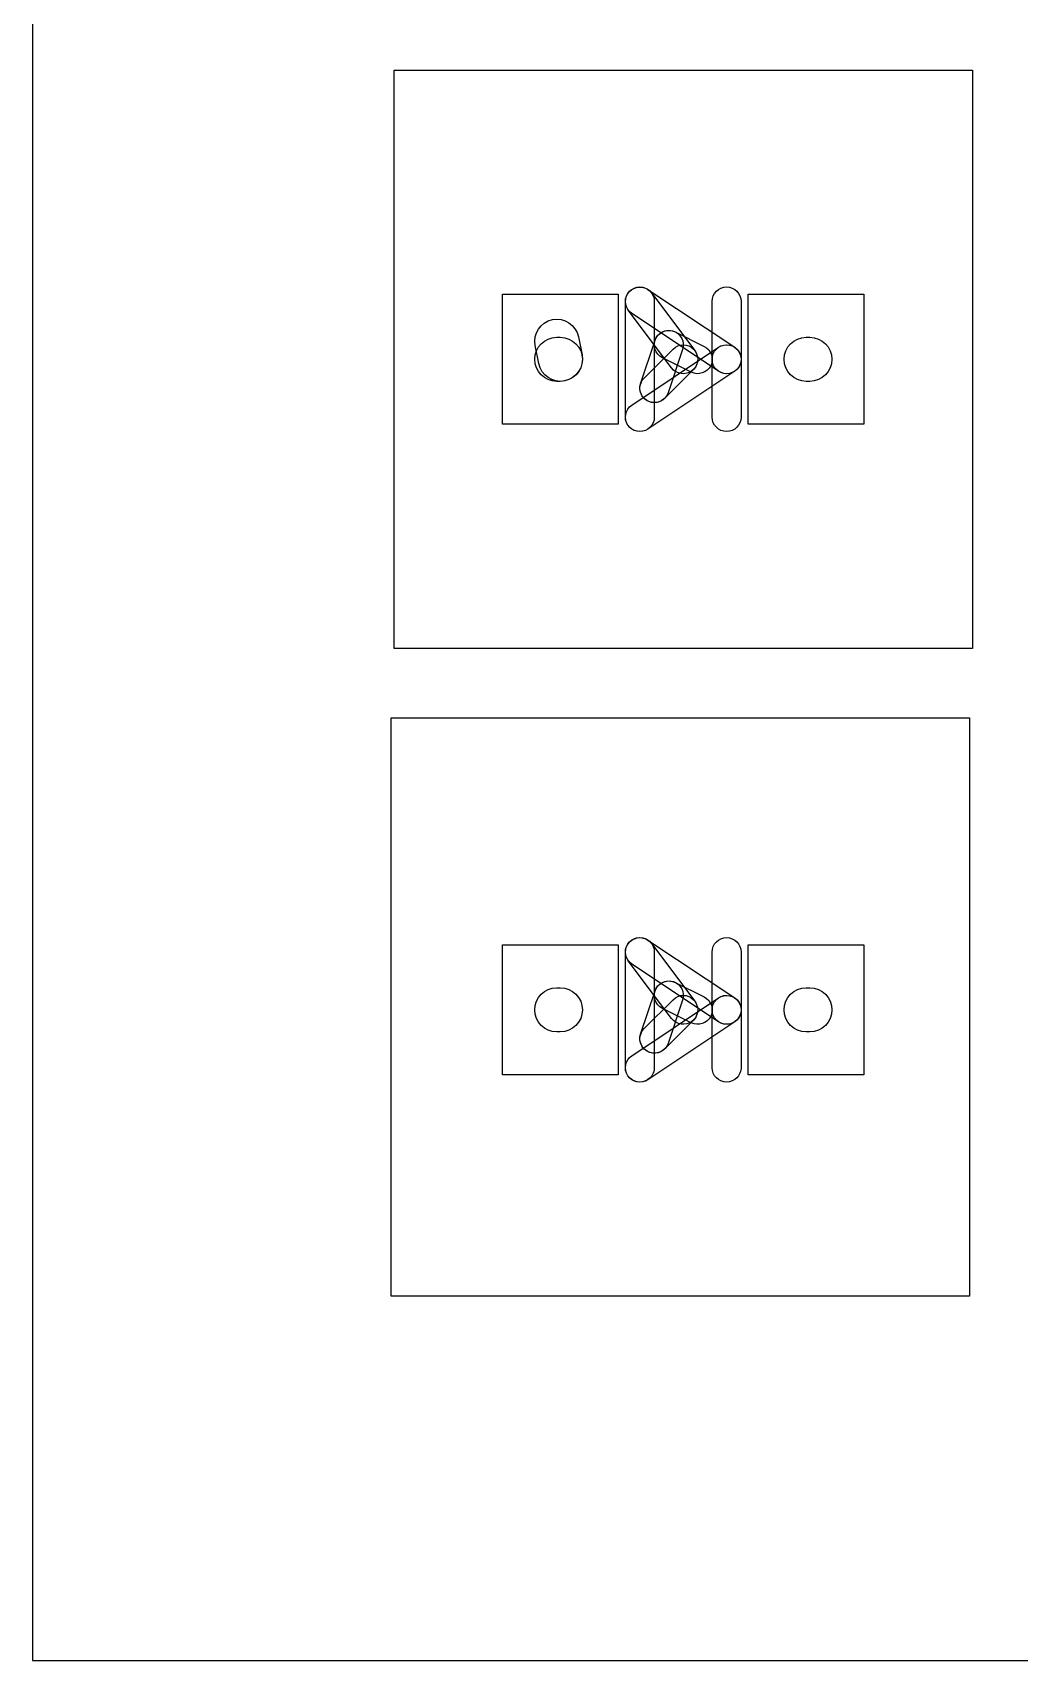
# Model space of a CAD drawing. Header units: inches. Extents: x 5 to 145, y -76 to 99.
# Drawn here: x 6.25 to 13.08, y -48.64 to -37.38 of the extents above; entities that cross this region are included whole.
import ezdxf

# ---------------------------------------------------------------- set-up
doc = ezdxf.new("R2010")
doc.units = ezdxf.units.IN
doc.header["$MEASUREMENT"] = 0

# ---------------------------------------------------------------- blocks, each defined once
blk = doc.blocks.new('block 204')
at = {"color": 7, "lineweight": 25}
blk.add_lwpolyline([(6.251, -35.14), (6.251, -48.64)], dxfattribs=at)
blk = doc.blocks.new('block 206')
at = {"color": 7, "lineweight": 25}
blk.add_lwpolyline([(6.251, -48.64), (15.251, -48.64)], dxfattribs=at)
blk = doc.blocks.new('block 201')
for name in ['block 204', 'block 206']:
    blk.add_blockref(name, (0, 0))
blk = doc.blocks.new('block 230')
at = {"lineweight": 0}
blk.add_lwpolyline([(10.751, -39.64), (10.751, -39.64)], dxfattribs=at)
blk = doc.blocks.new('block 236')
at = {"lineweight": 0}
blk.add_lwpolyline([(10.751, -44.14), (10.751, -44.14)], dxfattribs=at)
blk = doc.blocks.new('block 330')
at = {"color": 2, "lineweight": 25}
blk.add_open_spline([(10.951, -39.24), (10.951, -39.24), (10.951, -39.64), (10.951, -39.64), (10.951, -39.695), (10.996, -39.74), (11.051, -39.74), (11.107, -39.74), (11.151, -39.695), (11.151, -39.64), (11.151, -39.64), (11.151, -39.24), (11.151, -39.24), (11.151, -39.185), (11.107, -39.14), (11.051, -39.14), (10.996, -39.14), (10.951, -39.185), (10.951, -39.24)], degree=3, knots=[0, 0, 0, 0, 1, 1, 1, 2, 2, 2, 3, 3, 3, 4, 4, 4, 5, 5, 5, 6, 6, 6, 6], dxfattribs=at)
blk = doc.blocks.new('block 331')
at = {"color": 2, "lineweight": 25}
blk.add_open_spline([(10.951, -39.64), (10.951, -39.64), (10.951, -40.04), (10.951, -40.04), (10.951, -40.095), (10.996, -40.14), (11.051, -40.14), (11.107, -40.14), (11.151, -40.095), (11.151, -40.04), (11.151, -40.04), (11.151, -39.64), (11.151, -39.64), (11.151, -39.585), (11.107, -39.54), (11.051, -39.54), (10.996, -39.54), (10.951, -39.585), (10.951, -39.64)], degree=3, knots=[0, 0, 0, 0, 1, 1, 1, 2, 2, 2, 3, 3, 3, 4, 4, 4, 5, 5, 5, 6, 6, 6, 6], dxfattribs=at)
blk = doc.blocks.new('block 332')
at = {"color": 2, "lineweight": 25}
blk.add_open_spline([(11.107, -39.557), (11.107, -39.557), (10.507, -39.157), (10.507, -39.157), (10.461, -39.126), (10.399, -39.139), (10.368, -39.185), (10.337, -39.231), (10.35, -39.293), (10.396, -39.323), (10.396, -39.323), (10.996, -39.723), (10.996, -39.723), (11.042, -39.754), (11.104, -39.742), (11.135, -39.696), (11.165, -39.65), (11.153, -39.588), (11.107, -39.557)], degree=3, knots=[0, 0, 0, 0, 1, 1, 1, 2, 2, 2, 3, 3, 3, 4, 4, 4, 5, 5, 5, 6, 6, 6, 6], dxfattribs=at)
blk = doc.blocks.new('block 333')
at = {"color": 2, "lineweight": 25}
blk.add_open_spline([(10.996, -39.557), (10.996, -39.557), (10.396, -39.957), (10.396, -39.957), (10.35, -39.988), (10.337, -40.05), (10.368, -40.096), (10.399, -40.142), (10.461, -40.154), (10.507, -40.123), (10.507, -40.123), (11.107, -39.723), (11.107, -39.723), (11.153, -39.693), (11.165, -39.631), (11.135, -39.585), (11.104, -39.539), (11.042, -39.526), (10.996, -39.557)], degree=3, knots=[0, 0, 0, 0, 1, 1, 1, 2, 2, 2, 3, 3, 3, 4, 4, 4, 5, 5, 5, 6, 6, 6, 6], dxfattribs=at)
blk = doc.blocks.new('block 334')
at = {"color": 2, "lineweight": 25}
blk.add_open_spline([(10.551, -40.04), (10.551, -40.04), (10.551, -39.24), (10.551, -39.24), (10.551, -39.185), (10.507, -39.14), (10.451, -39.14), (10.396, -39.14), (10.351, -39.185), (10.351, -39.24), (10.351, -39.24), (10.351, -40.04), (10.351, -40.04), (10.351, -40.095), (10.396, -40.14), (10.451, -40.14), (10.507, -40.14), (10.551, -40.095), (10.551, -40.04)], degree=3, knots=[0, 0, 0, 0, 1, 1, 1, 2, 2, 2, 3, 3, 3, 4, 4, 4, 5, 5, 5, 6, 6, 6, 6], dxfattribs=at)
blk = doc.blocks.new('block 335')
at = {"color": 2, "lineweight": 25}
blk.add_open_spline([(10.371, -39.3), (10.371, -39.3), (10.671, -39.7), (10.671, -39.7), (10.704, -39.744), (10.767, -39.753), (10.811, -39.72), (10.856, -39.687), (10.864, -39.624), (10.831, -39.58), (10.831, -39.58), (10.531, -39.18), (10.531, -39.18), (10.498, -39.136), (10.436, -39.127), (10.391, -39.16), (10.347, -39.193), (10.338, -39.256), (10.371, -39.3)], degree=3, knots=[0, 0, 0, 0, 1, 1, 1, 2, 2, 2, 3, 3, 3, 4, 4, 4, 5, 5, 5, 6, 6, 6, 6], dxfattribs=at)
blk = doc.blocks.new('block 336')
at = {"color": 2, "lineweight": 25}
blk.add_open_spline([(10.681, -39.57), (10.681, -39.57), (10.481, -39.77), (10.481, -39.77), (10.442, -39.809), (10.442, -39.872), (10.481, -39.911), (10.52, -39.95), (10.583, -39.95), (10.622, -39.911), (10.622, -39.911), (10.822, -39.711), (10.822, -39.711), (10.861, -39.672), (10.861, -39.609), (10.822, -39.57), (10.783, -39.53), (10.72, -39.53), (10.681, -39.57)], degree=3, knots=[0, 0, 0, 0, 1, 1, 1, 2, 2, 2, 3, 3, 3, 4, 4, 4, 5, 5, 5, 6, 6, 6, 6], dxfattribs=at)
blk = doc.blocks.new('block 337')
at = {"color": 2, "lineweight": 25}
blk.add_open_spline([(10.646, -39.872), (10.646, -39.872), (10.746, -39.572), (10.746, -39.572), (10.764, -39.519), (10.735, -39.463), (10.683, -39.445), (10.631, -39.428), (10.574, -39.456), (10.556, -39.509), (10.556, -39.509), (10.456, -39.809), (10.456, -39.809), (10.439, -39.861), (10.467, -39.918), (10.52, -39.935), (10.572, -39.953), (10.629, -39.924), (10.646, -39.872)], degree=3, knots=[0, 0, 0, 0, 1, 1, 1, 2, 2, 2, 3, 3, 3, 4, 4, 4, 5, 5, 5, 6, 6, 6, 6], dxfattribs=at)
blk = doc.blocks.new('block 338')
at = {"color": 2, "lineweight": 25}
blk.add_open_spline([(10.607, -39.63), (10.607, -39.63), (10.807, -39.73), (10.807, -39.73), (10.856, -39.754), (10.916, -39.734), (10.941, -39.685), (10.965, -39.636), (10.945, -39.576), (10.896, -39.551), (10.896, -39.551), (10.696, -39.451), (10.696, -39.451), (10.647, -39.426), (10.587, -39.446), (10.562, -39.496), (10.537, -39.545), (10.557, -39.605), (10.607, -39.63)], degree=3, knots=[0, 0, 0, 0, 1, 1, 1, 2, 2, 2, 3, 3, 3, 4, 4, 4, 5, 5, 5, 6, 6, 6, 6], dxfattribs=at)
blk = doc.blocks.new('block 384')
at = {"color": 2, "lineweight": 25}
blk.add_open_spline([(10.951, -43.74), (10.951, -43.74), (10.951, -44.14), (10.951, -44.14), (10.951, -44.195), (10.996, -44.24), (11.051, -44.24), (11.107, -44.24), (11.151, -44.195), (11.151, -44.14), (11.151, -44.14), (11.151, -43.74), (11.151, -43.74), (11.151, -43.685), (11.107, -43.64), (11.051, -43.64), (10.996, -43.64), (10.951, -43.685), (10.951, -43.74)], degree=3, knots=[0, 0, 0, 0, 1, 1, 1, 2, 2, 2, 3, 3, 3, 4, 4, 4, 5, 5, 5, 6, 6, 6, 6], dxfattribs=at)
blk = doc.blocks.new('block 385')
at = {"color": 2, "lineweight": 25}
blk.add_open_spline([(10.951, -44.14), (10.951, -44.14), (10.951, -44.54), (10.951, -44.54), (10.951, -44.595), (10.996, -44.64), (11.051, -44.64), (11.107, -44.64), (11.151, -44.595), (11.151, -44.54), (11.151, -44.54), (11.151, -44.14), (11.151, -44.14), (11.151, -44.085), (11.107, -44.04), (11.051, -44.04), (10.996, -44.04), (10.951, -44.085), (10.951, -44.14)], degree=3, knots=[0, 0, 0, 0, 1, 1, 1, 2, 2, 2, 3, 3, 3, 4, 4, 4, 5, 5, 5, 6, 6, 6, 6], dxfattribs=at)
blk = doc.blocks.new('block 386')
at = {"color": 2, "lineweight": 25}
blk.add_open_spline([(11.107, -44.057), (11.107, -44.057), (10.507, -43.657), (10.507, -43.657), (10.461, -43.626), (10.399, -43.639), (10.368, -43.685), (10.337, -43.731), (10.35, -43.793), (10.396, -43.823), (10.396, -43.823), (10.996, -44.223), (10.996, -44.223), (11.042, -44.254), (11.104, -44.242), (11.135, -44.196), (11.165, -44.15), (11.153, -44.088), (11.107, -44.057)], degree=3, knots=[0, 0, 0, 0, 1, 1, 1, 2, 2, 2, 3, 3, 3, 4, 4, 4, 5, 5, 5, 6, 6, 6, 6], dxfattribs=at)
blk = doc.blocks.new('block 387')
at = {"color": 2, "lineweight": 25}
blk.add_open_spline([(10.996, -44.057), (10.996, -44.057), (10.396, -44.457), (10.396, -44.457), (10.35, -44.488), (10.337, -44.55), (10.368, -44.596), (10.399, -44.642), (10.461, -44.654), (10.507, -44.623), (10.507, -44.623), (11.107, -44.223), (11.107, -44.223), (11.153, -44.193), (11.165, -44.131), (11.135, -44.085), (11.104, -44.039), (11.042, -44.026), (10.996, -44.057)], degree=3, knots=[0, 0, 0, 0, 1, 1, 1, 2, 2, 2, 3, 3, 3, 4, 4, 4, 5, 5, 5, 6, 6, 6, 6], dxfattribs=at)
blk = doc.blocks.new('block 388')
at = {"color": 2, "lineweight": 25}
blk.add_open_spline([(10.551, -44.54), (10.551, -44.54), (10.551, -43.74), (10.551, -43.74), (10.551, -43.685), (10.507, -43.64), (10.451, -43.64), (10.396, -43.64), (10.351, -43.685), (10.351, -43.74), (10.351, -43.74), (10.351, -44.54), (10.351, -44.54), (10.351, -44.595), (10.396, -44.64), (10.451, -44.64), (10.507, -44.64), (10.551, -44.595), (10.551, -44.54)], degree=3, knots=[0, 0, 0, 0, 1, 1, 1, 2, 2, 2, 3, 3, 3, 4, 4, 4, 5, 5, 5, 6, 6, 6, 6], dxfattribs=at)
blk = doc.blocks.new('block 389')
at = {"color": 2, "lineweight": 25}
blk.add_open_spline([(10.371, -43.8), (10.371, -43.8), (10.671, -44.2), (10.671, -44.2), (10.704, -44.244), (10.767, -44.253), (10.811, -44.22), (10.856, -44.187), (10.864, -44.124), (10.831, -44.08), (10.831, -44.08), (10.531, -43.68), (10.531, -43.68), (10.498, -43.636), (10.436, -43.627), (10.391, -43.66), (10.347, -43.693), (10.338, -43.756), (10.371, -43.8)], degree=3, knots=[0, 0, 0, 0, 1, 1, 1, 2, 2, 2, 3, 3, 3, 4, 4, 4, 5, 5, 5, 6, 6, 6, 6], dxfattribs=at)
blk = doc.blocks.new('block 390')
at = {"color": 2, "lineweight": 25}
blk.add_open_spline([(10.681, -44.07), (10.681, -44.07), (10.481, -44.27), (10.481, -44.27), (10.442, -44.309), (10.442, -44.372), (10.481, -44.411), (10.52, -44.45), (10.583, -44.45), (10.622, -44.411), (10.622, -44.411), (10.822, -44.211), (10.822, -44.211), (10.861, -44.172), (10.861, -44.109), (10.822, -44.07), (10.783, -44.03), (10.72, -44.03), (10.681, -44.07)], degree=3, knots=[0, 0, 0, 0, 1, 1, 1, 2, 2, 2, 3, 3, 3, 4, 4, 4, 5, 5, 5, 6, 6, 6, 6], dxfattribs=at)
blk = doc.blocks.new('block 391')
at = {"color": 2, "lineweight": 25}
blk.add_open_spline([(10.646, -44.372), (10.646, -44.372), (10.746, -44.072), (10.746, -44.072), (10.764, -44.019), (10.735, -43.963), (10.683, -43.945), (10.631, -43.928), (10.574, -43.956), (10.556, -44.009), (10.556, -44.009), (10.456, -44.309), (10.456, -44.309), (10.439, -44.361), (10.467, -44.418), (10.52, -44.435), (10.572, -44.453), (10.629, -44.424), (10.646, -44.372)], degree=3, knots=[0, 0, 0, 0, 1, 1, 1, 2, 2, 2, 3, 3, 3, 4, 4, 4, 5, 5, 5, 6, 6, 6, 6], dxfattribs=at)
blk = doc.blocks.new('block 392')
at = {"color": 2, "lineweight": 25}
blk.add_open_spline([(10.607, -44.13), (10.607, -44.13), (10.807, -44.23), (10.807, -44.23), (10.856, -44.254), (10.916, -44.234), (10.941, -44.185), (10.965, -44.136), (10.945, -44.076), (10.896, -44.051), (10.896, -44.051), (10.696, -43.951), (10.696, -43.951), (10.647, -43.926), (10.587, -43.946), (10.562, -43.996), (10.537, -44.045), (10.557, -44.105), (10.607, -44.13)], degree=3, knots=[0, 0, 0, 0, 1, 1, 1, 2, 2, 2, 3, 3, 3, 4, 4, 4, 5, 5, 5, 6, 6, 6, 6], dxfattribs=at)
blk = doc.blocks.new('block 519')
at = {"color": 5, "lineweight": 25}
for points in [[(11.201, -40.09), (11.201, -39.19)], [(11.201, -39.19), (12.001, -39.19)], [(12.001, -39.19), (12.001, -40.09)], [(12.001, -40.09), (11.201, -40.09)]]:
    blk.add_lwpolyline(points, dxfattribs=at)
blk = doc.blocks.new('block 520')
at = {"color": 5, "lineweight": 25}
for points in [[(9.501, -40.09), (9.501, -39.19)], [(9.501, -39.19), (10.301, -39.19)], [(10.301, -39.19), (10.301, -40.09)], [(10.301, -40.09), (9.501, -40.09)]]:
    blk.add_lwpolyline(points, dxfattribs=at)
blk = doc.blocks.new('block 531')
at = {"color": 5, "lineweight": 25}
for points in [[(11.201, -44.59), (11.201, -43.69)], [(11.201, -43.69), (12.001, -43.69)], [(12.001, -43.69), (12.001, -44.59)], [(12.001, -44.59), (11.201, -44.59)]]:
    blk.add_lwpolyline(points, dxfattribs=at)
blk = doc.blocks.new('block 532')
at = {"color": 5, "lineweight": 25}
for points in [[(9.501, -44.59), (9.501, -43.69)], [(9.501, -43.69), (10.301, -43.69)], [(10.301, -43.69), (10.301, -44.59)], [(10.301, -44.59), (9.501, -44.59)]]:
    blk.add_lwpolyline(points, dxfattribs=at)
blk = doc.blocks.new('block 600')
at = {"color": 5, "lineweight": 25}
blk.add_open_spline([(11.626, -39.488), (11.626, -39.488), (11.601, -39.488), (11.601, -39.488), (11.517, -39.488), (11.449, -39.556), (11.449, -39.64), (11.449, -39.724), (11.517, -39.793), (11.601, -39.793), (11.601, -39.793), (11.626, -39.793), (11.626, -39.793), (11.71, -39.793), (11.779, -39.724), (11.779, -39.64), (11.779, -39.556), (11.71, -39.488), (11.626, -39.488)], degree=3, knots=[0, 0, 0, 0, 1, 1, 1, 2, 2, 2, 3, 3, 3, 4, 4, 4, 5, 5, 5, 6, 6, 6, 6], dxfattribs=at)
blk = doc.blocks.new('block 611')
at = {"color": 5, "lineweight": 25}
blk.add_open_spline([(9.876, -44.293), (9.876, -44.293), (9.901, -44.293), (9.901, -44.293), (9.985, -44.293), (10.054, -44.224), (10.054, -44.14), (10.054, -44.056), (9.985, -43.988), (9.901, -43.988), (9.901, -43.988), (9.876, -43.988), (9.876, -43.988), (9.792, -43.988), (9.724, -44.056), (9.724, -44.14), (9.724, -44.224), (9.792, -44.293), (9.876, -44.293)], degree=3, knots=[0, 0, 0, 0, 1, 1, 1, 2, 2, 2, 3, 3, 3, 4, 4, 4, 5, 5, 5, 6, 6, 6, 6], dxfattribs=at)
blk = doc.blocks.new('block 612')
at = {"color": 5, "lineweight": 25}
blk.add_open_spline([(9.876, -39.793), (9.876, -39.793), (9.901, -39.793), (9.901, -39.793), (9.985, -39.793), (10.054, -39.724), (10.054, -39.64), (10.054, -39.556), (9.985, -39.488), (9.901, -39.488), (9.901, -39.488), (9.876, -39.488), (9.876, -39.488), (9.792, -39.488), (9.724, -39.556), (9.724, -39.64), (9.724, -39.724), (9.792, -39.793), (9.876, -39.793)], degree=3, knots=[0, 0, 0, 0, 1, 1, 1, 2, 2, 2, 3, 3, 3, 4, 4, 4, 5, 5, 5, 6, 6, 6, 6], dxfattribs=at)
blk = doc.blocks.new('block 614')
at = {"color": 5, "lineweight": 25}
blk.add_open_spline([(9.727, -39.545), (9.727, -39.545), (9.752, -39.67), (9.752, -39.67), (9.768, -39.753), (9.849, -39.806), (9.931, -39.79), (10.014, -39.773), (10.067, -39.693), (10.051, -39.61), (10.051, -39.61), (10.026, -39.485), (10.026, -39.485), (10.009, -39.403), (9.929, -39.349), (9.846, -39.366), (9.764, -39.382), (9.71, -39.463), (9.727, -39.545)], degree=3, knots=[0, 0, 0, 0, 1, 1, 1, 2, 2, 2, 3, 3, 3, 4, 4, 4, 5, 5, 5, 6, 6, 6, 6], dxfattribs=at)
blk = doc.blocks.new('block 625')
at = {"color": 5, "lineweight": 25}
blk.add_open_spline([(11.626, -43.988), (11.626, -43.988), (11.601, -43.988), (11.601, -43.988), (11.517, -43.988), (11.449, -44.056), (11.449, -44.14), (11.449, -44.224), (11.517, -44.293), (11.601, -44.293), (11.601, -44.293), (11.626, -44.293), (11.626, -44.293), (11.71, -44.293), (11.779, -44.224), (11.779, -44.14), (11.779, -44.056), (11.71, -43.988), (11.626, -43.988)], degree=3, knots=[0, 0, 0, 0, 1, 1, 1, 2, 2, 2, 3, 3, 3, 4, 4, 4, 5, 5, 5, 6, 6, 6, 6], dxfattribs=at)
blk = doc.blocks.new('block 214')
for name in ['block 332', 'block 335', 'block 334', 'block 330', 'block 520', 'block 519', 'block 614', 'block 612', 'block 337', 'block 338', 'block 600', 'block 333', 'block 336', 'block 331', 'block 230', 'block 386', 'block 389', 'block 388', 'block 384', 'block 532', 'block 531', 'block 611', 'block 387', 'block 391', 'block 392', 'block 625', 'block 390', 'block 385', 'block 236']:
    blk.add_blockref(name, (0, 0))

msp = doc.modelspace()

# ---------------------------------------------------------------- linework, layer by layer
at = {"color": 7, "lineweight": 25}
for points in [[(12.751, -41.64), (8.751, -41.64), (8.751, -37.64), (12.751, -37.64), (12.751, -41.64)], [(12.731, -46.12), (8.731, -46.12), (8.731, -42.12), (12.731, -42.12), (12.731, -46.12)]]:
    msp.add_lwpolyline(points, dxfattribs=at)

# ---------------------------------------------------------------- block references
for name in ['block 201', 'block 214']:
    msp.add_blockref(name, (0, 0))

doc.saveas('drawing.dxf')
